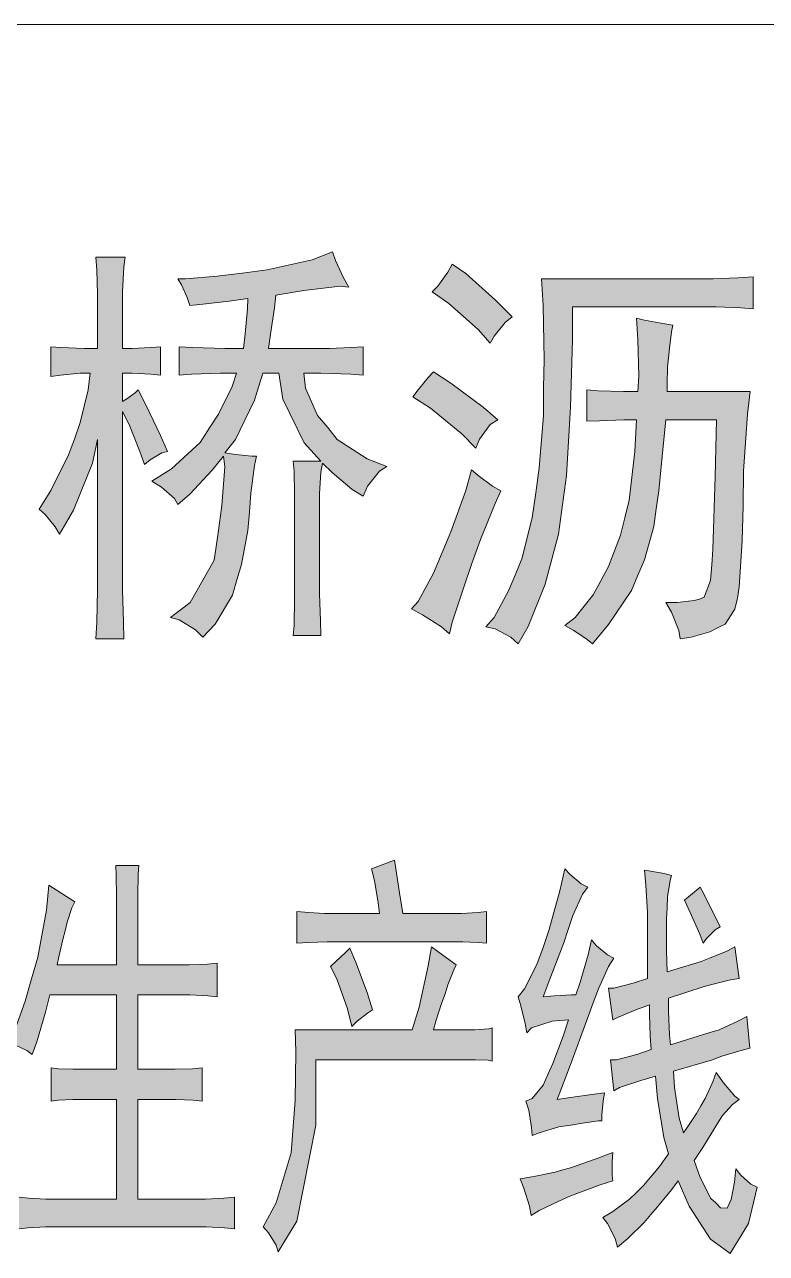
# Model space of a CAD drawing. Header units: millimetres. Extents: x 0 to 207, y 0 to 293.
# Drawn here: x 117.67 to 123.12, y 256.04 to 265.05 of the extents above; entities that cross this region are included whole.
import ezdxf

# ---------------------------------------------------------------- set-up
doc = ezdxf.new("R2010")
doc.units = ezdxf.units.MM

msp = doc.modelspace()

# ---------------------------------------------------------------- hatches: boundary and pattern name
h = msp.add_hatch(color=0)
h.dxf.hatch_style = 2
h.paths.add_polyline_path([(118.5545, 261.824611), (118.519222, 261.919861), (118.441611, 262.117417), (118.392222, 262.212667), (118.392222, 261.020278), (118.392222, 260.903861), (118.399278, 260.6675), (118.402806, 260.544028), (118.198194, 260.544028), (118.20525, 260.6675), (118.208778, 260.903861), (118.208778, 261.020278), (118.208778, 262.008056), (118.1735, 261.835194), (118.032389, 261.489472), (117.930083, 261.313083), (117.898333, 261.366), (117.82425, 261.457722), (117.781917, 261.496528), (117.866583, 261.634111), (117.997111, 261.895167), (118.039444, 262.011583), (118.081778, 262.131528), (118.14175, 262.371417), (118.155861, 262.494889), (118.081778, 262.494889), (117.937139, 262.480778), (117.866583, 262.470194), (117.866583, 262.688917), (117.940667, 262.681861), (118.113528, 262.674806), (118.208778, 262.674806), (118.208778, 262.981722), (118.208778, 263.073444), (118.20525, 263.253361), (118.198194, 263.345083), (118.413389, 263.345083), (118.402806, 263.274528), (118.392222, 263.091083), (118.392222, 262.981722), (118.392222, 262.674806), (118.462778, 262.674806), (118.600361, 262.681861), (118.670917, 262.688917), (118.670917, 262.480778), (118.600361, 262.487833), (118.462778, 262.494889), (118.392222, 262.494889), (118.392222, 262.28675), (118.431028, 262.311444), (118.487472, 262.353778), (118.508639, 262.371417), (118.565083, 262.262056), (118.670917, 262.036278), (118.723833, 261.919861), (118.6815, 261.909278), (118.596833, 261.859889)])
h = msp.add_hatch(color=0)
h.dxf.hatch_style = 2
h.paths.add_polyline_path([(120.053806, 263.126361), (119.990306, 263.133417), (119.722194, 263.101667), (119.517583, 263.066389), (119.507, 262.974667), (119.478778, 262.780639), (119.464667, 262.674806), (119.849194, 262.674806), (119.912694, 262.674806), (120.067917, 262.681861), (120.159639, 262.688917), (120.159639, 262.480778), (120.067917, 262.487833), (119.849194, 262.494889), (119.722194, 262.494889), (119.736306, 262.385528), (119.8245, 262.184444), (119.898583, 262.09625), (119.969139, 262.008056), (120.187861, 261.866944), (120.3325, 261.8105), (120.279583, 261.775222), (120.191389, 261.665861), (120.159639, 261.591778), (120.0785, 261.641167), (119.930333, 261.764639), (119.859778, 261.835194), (119.849194, 261.768167), (119.838611, 261.609417), (119.838611, 261.521222), (119.838611, 260.960306), (119.838611, 260.875639), (119.845667, 260.678083), (119.849194, 260.568722), (119.644583, 260.568722), (119.651639, 260.642806), (119.655167, 260.836833), (119.655167, 260.960306), (119.655167, 261.521222), (119.655167, 261.609417), (119.651639, 261.775222), (119.644583, 261.849306), (119.849194, 261.849306), (119.725722, 261.983361), (119.5705, 262.304389), (119.53875, 262.494889), (119.422333, 262.494889), (119.362361, 262.297333), (119.22125, 262.008056), (119.143639, 261.909278), (119.22125, 261.898694), (119.341194, 261.884583), (119.376472, 261.884583), (119.362361, 261.817556), (119.334139, 261.612944), (119.323556, 261.475361), (119.312972, 261.341306), (119.267111, 261.090833), (119.231833, 260.977944), (119.200083, 260.865056), (119.073083, 260.653389), (118.981361, 260.558139), (118.928444, 260.611056), (118.8085, 260.685139), (118.745, 260.702778), (118.889639, 260.812139), (119.066028, 261.122583), (119.09425, 261.323667), (119.122472, 261.52475), (119.143639, 261.806972), (119.133056, 261.884583), (119.051917, 261.782278), (118.886111, 261.605889), (118.797917, 261.531806), (118.773222, 261.574139), (118.677972, 261.658806), (118.607417, 261.701139), (118.752056, 261.792861), (118.963722, 261.986889), (119.03075, 262.092722), (119.097778, 262.195028), (119.196556, 262.396111), (119.228306, 262.494889), (119.111889, 262.494889), (118.900222, 262.487833), (118.8085, 262.480778), (118.8085, 262.688917), (118.907278, 262.681861), (119.143639, 262.674806), (119.281222, 262.674806), (119.291806, 262.784167), (119.309444, 262.967611), (119.312972, 263.041694), (119.175389, 263.024056), (118.960194, 262.999361), (118.886111, 262.992306), (118.868472, 263.04875), (118.826139, 263.144), (118.797917, 263.186333), (118.854361, 263.186333), (119.087194, 263.2075), (119.270639, 263.228667), (119.454083, 263.253361), (119.785694, 263.327444), (119.933861, 263.383889), (119.955028, 263.320389), (120.015, 263.193389)])
h = msp.add_hatch(color=0)
h.dxf.hatch_style = 2
h.paths.add_polyline_path([(120.812278, 263.295694), (120.911056, 263.225139), (121.129778, 263.031111), (121.25325, 262.907639), (121.200333, 262.865306), (121.119194, 262.766528), (121.090972, 262.713611), (121.002778, 262.815917), (120.787583, 263.006417), (120.664111, 263.091083), (120.706444, 263.133417), (120.780528, 263.235722)])
h = msp.add_hatch(color=0)
h.dxf.hatch_style = 2
h.paths.add_polyline_path([(121.295583, 260.50875), (121.242667, 260.558139), (121.12625, 260.618111), (121.059222, 260.632222), (121.119194, 260.702778), (121.225028, 260.896806), (121.274417, 261.013222), (121.323806, 261.133167), (121.397889, 261.433028), (121.426111, 261.616472), (121.450806, 261.799917), (121.482556, 262.184444), (121.482556, 262.389056), (121.486083, 262.593667), (121.479028, 262.992306), (121.468444, 263.186333), (122.657306, 263.186333), (122.727861, 263.186333), (122.907778, 263.193389), (123.020667, 263.200444), (123.020667, 262.967611), (122.928944, 262.974667), (122.749028, 262.981722), (122.657306, 262.981722), (121.694222, 262.981722), (121.694222, 262.738306), (121.680111, 262.244417), (121.666, 261.993944), (121.651889, 261.743472), (121.591917, 261.313083), (121.542528, 261.129639), (121.493139, 260.946194), (121.369667, 260.63575)])
h = msp.add_hatch(color=0)
h.dxf.hatch_style = 2
h.paths.add_polyline_path([(122.484444, 260.544028), (122.473861, 260.607528), (122.420944, 260.741583), (122.378611, 260.812139), (122.463278, 260.812139), (122.58675, 260.82625), (122.625556, 260.836833), (122.660833, 260.850944), (122.706694, 260.974417), (122.717278, 261.087306), (122.724333, 261.200194), (122.741972, 261.732889), (122.752556, 262.152694), (122.378611, 262.152694), (122.360972, 261.958667), (122.329222, 261.630583), (122.308056, 261.500056), (122.290417, 261.369528), (122.223389, 261.126111), (122.174, 261.013222), (122.128139, 260.900333), (121.958806, 260.649861), (121.842389, 260.50875), (121.803583, 260.5405), (121.704806, 260.607528), (121.637778, 260.642806), (121.715389, 260.702778), (121.845917, 260.868583), (121.902361, 260.970889), (121.958806, 261.076722), (122.047, 261.306028), (122.07875, 261.433028), (122.1105, 261.563556), (122.152833, 261.919861), (122.163417, 262.152694), (122.071694, 262.152694), (121.891778, 262.145639), (121.800056, 262.142111), (121.800056, 262.371417), (121.881194, 262.364361), (122.068167, 262.360833), (122.174, 262.360833), (122.181056, 262.473722), (122.174, 262.741833), (122.163417, 262.897056), (122.223389, 262.882944), (122.357444, 262.85825), (122.431528, 262.847667), (122.420944, 262.798278), (122.406833, 262.678333), (122.399778, 262.607778), (122.392722, 262.54075), (122.389194, 262.41375), (122.389194, 262.360833), (122.9995, 262.360833), (122.978333, 262.195028), (122.950111, 261.775222), (122.946583, 261.521222), (122.939528, 261.263694), (122.918361, 260.925028), (122.90425, 260.843889), (122.886611, 260.76275), (122.816056, 260.653389), (122.759611, 260.625167), (122.703167, 260.596944), (122.565583, 260.558139)])
h = msp.add_hatch(color=0)
h.dxf.hatch_style = 2
h.paths.add_polyline_path([(120.674694, 262.505472), (120.801694, 262.420806), (121.038056, 262.244417), (121.147417, 262.152694), (121.090972, 262.117417), (121.013361, 262.011583), (120.985139, 261.944556), (120.882833, 262.050389), (120.653528, 262.237361), (120.523, 262.322028), (120.561806, 262.371417), (120.635889, 262.463139)])
h = msp.add_hatch(color=0)
h.dxf.hatch_style = 2
h.paths.add_polyline_path([(121.168583, 261.630583), (121.12625, 261.538861), (121.020417, 261.274278), (120.956917, 261.097889), (120.896944, 260.925028), (120.812278, 260.6675), (120.791111, 260.582833), (120.734667, 260.632222), (120.593556, 260.720417), (120.512417, 260.766278), (120.561806, 260.819194), (120.674694, 261.027333), (120.738194, 261.179028), (120.801694, 261.330722), (120.911056, 261.634111), (120.953389, 261.785806), (121.002778, 261.743472), (121.108611, 261.665861)])
h = msp.add_hatch(color=0)
h.dxf.hatch_style = 2
h.paths.add_polyline_path([(118.042972, 258.614333), (118.021806, 258.572), (117.986528, 258.466167), (117.972417, 258.402667), (117.954778, 258.339167), (117.926556, 258.212167), (117.912444, 258.152194), (118.349889, 258.152194), (118.349889, 258.579056), (118.349889, 258.656667), (118.346361, 258.808361), (118.342833, 258.882444), (118.512167, 258.882444), (118.508639, 258.815417), (118.505111, 258.663722), (118.505111, 258.579056), (118.505111, 258.152194), (118.826139, 258.152194), (118.882583, 258.152194), (119.016639, 258.15925), (119.087194, 258.166306), (119.087194, 257.919361), (119.020167, 257.926417), (118.886111, 257.933472), (118.826139, 257.933472), (118.505111, 257.933472), (118.505111, 257.386667), (118.730889, 257.386667), (118.780278, 257.386667), (118.907278, 257.390194), (118.977833, 257.39725), (118.977833, 257.153833), (118.910806, 257.160889), (118.783806, 257.164417), (118.730889, 257.164417), (118.505111, 257.164417), (118.505111, 256.434167), (118.942556, 256.434167), (119.002528, 256.434167), (119.136583, 256.441222), (119.214194, 256.448278), (119.214194, 256.215444), (119.140111, 256.2225), (119.006056, 256.229556), (118.942556, 256.229556), (117.891278, 256.229556), (117.827778, 256.229556), (117.700778, 256.2225), (117.63375, 256.215444), (117.63375, 256.448278), (117.704306, 256.441222), (117.831306, 256.434167), (117.891278, 256.434167), (118.349889, 256.434167), (118.349889, 257.164417), (118.081778, 257.164417), (118.028861, 257.164417), (117.923028, 257.160889), (117.870111, 257.153833), (117.870111, 257.39725), (117.923028, 257.390194), (118.028861, 257.386667), (118.081778, 257.386667), (118.349889, 257.386667), (118.349889, 257.933472), (117.859528, 257.933472), (117.827778, 257.806472), (117.764278, 257.58775), (117.729, 257.496028), (117.690194, 257.52425), (117.602, 257.566583), (117.552611, 257.580694), (117.594944, 257.654778), (117.679611, 257.887611), (117.725472, 258.049889), (117.771333, 258.208639), (117.834833, 258.554361), (117.852472, 258.737806)])
h = msp.add_hatch(color=0)
h.dxf.hatch_style = 2
h.paths.add_polyline_path([(120.388944, 258.92125), (120.396, 258.875389), (120.424222, 258.681361), (120.448917, 258.529667), (120.812278, 258.529667), (120.879306, 258.529667), (121.002778, 258.536722), (121.06275, 258.543778), (121.06275, 258.310944), (121.002778, 258.318), (120.889889, 258.321528), (120.833444, 258.321528), (119.9515, 258.321528), (119.895056, 258.321528), (119.757472, 258.318), (119.672806, 258.310944), (119.672806, 258.543778), (119.761, 258.536722), (119.873889, 258.529667), (119.898583, 258.529667), (120.279583, 258.529667), (120.269, 258.607278), (120.240778, 258.773083), (120.219611, 258.85775), (120.265472, 258.875389), (120.350139, 258.907139)])
h = msp.add_hatch(color=0)
h.dxf.hatch_style = 2
h.paths.add_polyline_path([(121.807111, 258.723694), (121.768306, 258.670778), (121.69775, 258.515556), (121.662472, 258.41325), (121.630722, 258.314472), (121.535472, 258.067528), (121.479028, 257.919361), (121.563694, 257.926417), (121.687167, 257.933472), (121.718917, 257.933472), (121.750667, 258.025194), (121.810639, 258.226278), (121.835333, 258.335639), (121.870611, 258.293306), (121.95175, 258.226278), (121.997611, 258.201583), (121.958806, 258.141611), (121.884722, 257.975806), (121.845917, 257.8735), (121.807111, 257.767667), (121.676583, 257.414889), (121.581333, 257.164417), (121.680111, 257.178528), (121.852972, 257.203222), (121.930583, 257.213806), (121.92, 257.153833), (121.909417, 257.051528), (121.909417, 257.009194), (121.884722, 257.009194), (121.768306, 256.991556), (121.683639, 256.977444), (121.595444, 256.963333), (121.450806, 256.921), (121.397889, 256.899833), (121.394361, 256.959806), (121.373194, 257.086806), (121.352028, 257.153833), (121.397889, 257.171472), (121.479028, 257.27025), (121.514306, 257.347861), (121.549583, 257.429), (121.627194, 257.630083), (121.666, 257.750028), (121.546056, 257.739444), (121.394361, 257.690056), (121.359083, 257.654778), (121.3485, 257.721806), (121.31675, 257.852333), (121.295583, 257.919361), (121.341444, 257.975806), (121.433167, 258.155722), (121.479028, 258.279194), (121.521361, 258.406194), (121.6025, 258.695472), (121.637778, 258.85775), (121.676583, 258.815417), (121.757722, 258.748389)])
h = msp.add_hatch(color=0)
h.dxf.hatch_style = 2
h.paths.add_polyline_path([(122.244556, 258.445), (122.244556, 258.536722), (122.233972, 258.737806), (122.223389, 258.847167), (122.26925, 258.840111), (122.368028, 258.822472), (122.420944, 258.808361), (122.410361, 258.773083), (122.392722, 258.653139), (122.389194, 258.572), (122.385667, 258.490861), (122.385667, 258.2545), (122.389194, 258.102806), (122.639667, 258.176889), (122.699639, 258.201583), (122.826639, 258.2545), (122.886611, 258.28625), (122.918361, 258.053417), (122.854861, 258.042833), (122.727861, 258.011083), (122.660833, 257.993444), (122.399778, 257.908778), (122.399778, 257.81), (122.406833, 257.640667), (122.413889, 257.566583), (122.696111, 257.654778), (122.770194, 257.675944), (122.907778, 257.739444), (122.974806, 257.774722), (122.995972, 257.541889), (122.932472, 257.52425), (122.791361, 257.481917), (122.720806, 257.457222), (122.435056, 257.372556), (122.442111, 257.252611), (122.477389, 257.026833), (122.509139, 256.921), (122.540889, 256.966861), (122.604389, 257.062111), (122.636139, 257.118556), (122.667889, 257.171472), (122.724333, 257.294944), (122.749028, 257.361972), (122.801944, 257.287889), (122.886611, 257.189111), (122.918361, 257.164417), (122.868972, 257.129139), (122.794889, 257.048), (122.766667, 257.002139), (122.738444, 256.956278), (122.65025, 256.811639), (122.58675, 256.716389), (122.632611, 256.592917), (122.710222, 256.437694), (122.7455, 256.405944), (122.780778, 256.370667), (122.830167, 256.367139), (122.844278, 256.398889), (122.858389, 256.430639), (122.883083, 256.557639), (122.893667, 256.656417), (122.928944, 256.610556), (123.003028, 256.543528), (123.048889, 256.522361), (122.985389, 256.25425), (122.851333, 256.035528), (122.77725, 256.088444), (122.706694, 256.141361), (122.551472, 256.38125), (122.470333, 256.568222), (122.420944, 256.501194), (122.318639, 256.377722), (122.26925, 256.321278), (122.219861, 256.261306), (122.099917, 256.144889), (122.025833, 256.081389), (122.008194, 256.144889), (121.95175, 256.25425), (121.916472, 256.300111), (121.990556, 256.342444), (122.114028, 256.434167), (122.163417, 256.483556), (122.216333, 256.532944), (122.33275, 256.674056), (122.399778, 256.765778), (122.3645, 256.885722), (122.318639, 257.171472), (122.304528, 257.337278), (122.195167, 257.305528), (122.039944, 257.252611), (121.997611, 257.227917), (121.972917, 257.457222), (122.018778, 257.457222), (122.166944, 257.496028), (122.272778, 257.531306), (122.265722, 257.630083), (122.258667, 257.792361), (122.258667, 257.859389), (122.159889, 257.824111), (122.025833, 257.767667), (121.990556, 257.750028), (121.958806, 257.982861), (121.997611, 257.982861), (122.138722, 258.018139), (122.244556, 258.053417)])
h = msp.add_hatch(color=0)
h.dxf.hatch_style = 2
h.paths.add_polyline_path([(122.653778, 258.310944), (122.629083, 258.377972), (122.558528, 258.536722), (122.516194, 258.628444), (122.632611, 258.723694), (122.646722, 258.695472), (122.720806, 258.547306), (122.77725, 258.430889), (122.741972, 258.409722), (122.678472, 258.346222)])
h = msp.add_hatch(color=0)
h.dxf.hatch_style = 2
h.paths.add_polyline_path([(120.8405, 258.152194), (120.822861, 258.116917), (120.780528, 258.007556), (120.759361, 257.940528), (120.734667, 257.869972), (120.692333, 257.739444), (120.674694, 257.675944), (120.900472, 257.675944), (120.978083, 257.675944), (121.080389, 257.683), (121.105083, 257.690056), (121.105083, 257.446639), (121.076861, 257.453694), (120.981611, 257.457222), (120.914583, 257.457222), (119.810389, 257.457222), (119.810389, 256.977444), (119.672806, 256.271889), (119.535222, 256.046111), (119.521111, 256.0955), (119.464667, 256.187222), (119.425861, 256.229556), (119.521111, 256.405944), (119.630472, 256.772833), (119.644583, 256.966861), (119.658694, 257.157361), (119.66575, 257.513667), (119.658694, 257.675944), (120.519472, 257.675944), (120.568861, 257.84175), (120.635889, 258.145139), (120.660583, 258.28625), (120.706444, 258.250972), (120.798167, 258.183944)])
h = msp.add_hatch(color=0)
h.dxf.hatch_style = 2
h.paths.add_polyline_path([(120.060861, 258.275667), (120.103194, 258.176889), (120.187861, 257.951111), (120.226667, 257.824111), (120.191389, 257.799417), (120.113778, 257.739444), (120.074972, 257.700639), (120.043222, 257.831167), (119.965611, 258.049889), (119.91975, 258.141611), (119.958556, 258.176889), (120.029111, 258.243917)])
h = msp.add_hatch(color=0)
h.dxf.hatch_style = 2
h.paths.add_polyline_path([(121.990556, 256.776361), (121.987028, 256.709333), (121.987028, 256.607028), (121.990556, 256.568222), (121.898833, 256.54), (121.733028, 256.4765), (121.658944, 256.448278), (121.588389, 256.416528), (121.450806, 256.3495), (121.390833, 256.314222), (121.38025, 256.38125), (121.337917, 256.515306), (121.309694, 256.582333), (121.412, 256.599972), (121.567222, 256.631722), (121.623667, 256.649361), (121.680111, 256.663472), (121.860028, 256.726972)])

# ---------------------------------------------------------------- linework, layer by layer
at = {"color": 0, "lineweight": 0}
for points in [[(77.840417, 265.052528), (201.9935, 265.052528)], [(117.594944, 257.654778), (117.679611, 257.887611), (117.725472, 258.049889), (117.771333, 258.208639), (117.834833, 258.554361), (117.852472, 258.737806), (118.042972, 258.614333), (118.021806, 258.572), (117.986528, 258.466167), (117.972417, 258.402667), (117.954778, 258.339167), (117.926556, 258.212167), (117.912444, 258.152194), (118.349889, 258.152194), (118.349889, 258.579056), (118.349889, 258.656667), (118.346361, 258.808361), (118.342833, 258.882444), (118.512167, 258.882444), (118.508639, 258.815417), (118.505111, 258.663722), (118.505111, 258.579056), (118.505111, 258.152194), (118.826139, 258.152194), (118.882583, 258.152194), (119.016639, 258.15925), (119.087194, 258.166306), (119.087194, 257.919361), (119.020167, 257.926417), (118.886111, 257.933472), (118.826139, 257.933472), (118.505111, 257.933472), (118.505111, 257.386667), (118.730889, 257.386667), (118.780278, 257.386667), (118.907278, 257.390194), (118.977833, 257.39725), (118.977833, 257.153833), (118.910806, 257.160889), (118.783806, 257.164417), (118.730889, 257.164417), (118.505111, 257.164417), (118.505111, 256.434167), (118.942556, 256.434167), (119.002528, 256.434167), (119.136583, 256.441222), (119.214194, 256.448278), (119.214194, 256.215444), (119.140111, 256.2225), (119.006056, 256.229556), (118.942556, 256.229556), (117.891278, 256.229556), (117.827778, 256.229556), (117.700778, 256.2225), (117.63375, 256.215444)], [(117.63375, 256.448278), (117.704306, 256.441222), (117.831306, 256.434167), (117.891278, 256.434167), (118.349889, 256.434167), (118.349889, 257.164417), (118.081778, 257.164417), (118.028861, 257.164417), (117.923028, 257.160889), (117.870111, 257.153833), (117.870111, 257.39725), (117.923028, 257.390194), (118.028861, 257.386667), (118.081778, 257.386667), (118.349889, 257.386667), (118.349889, 257.933472), (117.859528, 257.933472), (117.827778, 257.806472), (117.764278, 257.58775), (117.729, 257.496028), (117.690194, 257.52425), (117.602, 257.566583)]]:
    msp.add_lwpolyline(points, dxfattribs=at)
for points in [[(118.5545, 261.824611), (118.519222, 261.919861), (118.441611, 262.117417), (118.392222, 262.212667), (118.392222, 261.020278), (118.392222, 260.903861), (118.399278, 260.6675), (118.402806, 260.544028), (118.198194, 260.544028), (118.20525, 260.6675), (118.208778, 260.903861), (118.208778, 261.020278), (118.208778, 262.008056), (118.1735, 261.835194), (118.032389, 261.489472), (117.930083, 261.313083), (117.898333, 261.366), (117.82425, 261.457722), (117.781917, 261.496528), (117.866583, 261.634111), (117.997111, 261.895167), (118.039444, 262.011583), (118.081778, 262.131528), (118.14175, 262.371417), (118.155861, 262.494889), (118.081778, 262.494889), (117.937139, 262.480778), (117.866583, 262.470194), (117.866583, 262.688917), (117.940667, 262.681861), (118.113528, 262.674806), (118.208778, 262.674806), (118.208778, 262.981722), (118.208778, 263.073444), (118.20525, 263.253361), (118.198194, 263.345083), (118.413389, 263.345083), (118.402806, 263.274528), (118.392222, 263.091083), (118.392222, 262.981722), (118.392222, 262.674806), (118.462778, 262.674806), (118.600361, 262.681861), (118.670917, 262.688917), (118.670917, 262.480778), (118.600361, 262.487833), (118.462778, 262.494889), (118.392222, 262.494889), (118.392222, 262.28675), (118.431028, 262.311444), (118.487472, 262.353778), (118.508639, 262.371417), (118.565083, 262.262056), (118.670917, 262.036278), (118.723833, 261.919861), (118.6815, 261.909278), (118.596833, 261.859889)], [(120.053806, 263.126361), (119.990306, 263.133417), (119.722194, 263.101667), (119.517583, 263.066389), (119.507, 262.974667), (119.478778, 262.780639), (119.464667, 262.674806), (119.849194, 262.674806), (119.912694, 262.674806), (120.067917, 262.681861), (120.159639, 262.688917), (120.159639, 262.480778), (120.067917, 262.487833), (119.849194, 262.494889), (119.722194, 262.494889), (119.736306, 262.385528), (119.8245, 262.184444), (119.898583, 262.09625), (119.969139, 262.008056), (120.187861, 261.866944), (120.3325, 261.8105), (120.279583, 261.775222), (120.191389, 261.665861), (120.159639, 261.591778), (120.0785, 261.641167), (119.930333, 261.764639), (119.859778, 261.835194), (119.849194, 261.768167), (119.838611, 261.609417), (119.838611, 261.521222), (119.838611, 260.960306), (119.838611, 260.875639), (119.845667, 260.678083), (119.849194, 260.568722), (119.644583, 260.568722), (119.651639, 260.642806), (119.655167, 260.836833), (119.655167, 260.960306), (119.655167, 261.521222), (119.655167, 261.609417), (119.651639, 261.775222), (119.644583, 261.849306), (119.849194, 261.849306), (119.725722, 261.983361), (119.5705, 262.304389), (119.53875, 262.494889), (119.422333, 262.494889), (119.362361, 262.297333), (119.22125, 262.008056), (119.143639, 261.909278), (119.22125, 261.898694), (119.341194, 261.884583), (119.376472, 261.884583), (119.362361, 261.817556), (119.334139, 261.612944), (119.323556, 261.475361), (119.312972, 261.341306), (119.267111, 261.090833), (119.231833, 260.977944), (119.200083, 260.865056), (119.073083, 260.653389), (118.981361, 260.558139), (118.928444, 260.611056), (118.8085, 260.685139), (118.745, 260.702778), (118.889639, 260.812139), (119.066028, 261.122583), (119.09425, 261.323667), (119.122472, 261.52475), (119.143639, 261.806972), (119.133056, 261.884583), (119.051917, 261.782278), (118.886111, 261.605889), (118.797917, 261.531806), (118.773222, 261.574139), (118.677972, 261.658806), (118.607417, 261.701139), (118.752056, 261.792861), (118.963722, 261.986889), (119.03075, 262.092722), (119.097778, 262.195028), (119.196556, 262.396111), (119.228306, 262.494889), (119.111889, 262.494889), (118.900222, 262.487833), (118.8085, 262.480778), (118.8085, 262.688917), (118.907278, 262.681861), (119.143639, 262.674806), (119.281222, 262.674806), (119.291806, 262.784167), (119.309444, 262.967611), (119.312972, 263.041694), (119.175389, 263.024056), (118.960194, 262.999361), (118.886111, 262.992306), (118.868472, 263.04875), (118.826139, 263.144), (118.797917, 263.186333), (118.854361, 263.186333), (119.087194, 263.2075), (119.270639, 263.228667), (119.454083, 263.253361), (119.785694, 263.327444), (119.933861, 263.383889), (119.955028, 263.320389), (120.015, 263.193389)], [(120.812278, 263.295694), (120.911056, 263.225139), (121.129778, 263.031111), (121.25325, 262.907639), (121.200333, 262.865306), (121.119194, 262.766528), (121.090972, 262.713611), (121.002778, 262.815917), (120.787583, 263.006417), (120.664111, 263.091083), (120.706444, 263.133417), (120.780528, 263.235722)], [(121.295583, 260.50875), (121.242667, 260.558139), (121.12625, 260.618111), (121.059222, 260.632222), (121.119194, 260.702778), (121.225028, 260.896806), (121.274417, 261.013222), (121.323806, 261.133167), (121.397889, 261.433028), (121.426111, 261.616472), (121.450806, 261.799917), (121.482556, 262.184444), (121.482556, 262.389056), (121.486083, 262.593667), (121.479028, 262.992306), (121.468444, 263.186333), (122.657306, 263.186333), (122.727861, 263.186333), (122.907778, 263.193389), (123.020667, 263.200444), (123.020667, 262.967611), (122.928944, 262.974667), (122.749028, 262.981722), (122.657306, 262.981722), (121.694222, 262.981722), (121.694222, 262.738306), (121.680111, 262.244417), (121.666, 261.993944), (121.651889, 261.743472), (121.591917, 261.313083), (121.542528, 261.129639), (121.493139, 260.946194), (121.369667, 260.63575)], [(122.484444, 260.544028), (122.473861, 260.607528), (122.420944, 260.741583), (122.378611, 260.812139), (122.463278, 260.812139), (122.58675, 260.82625), (122.625556, 260.836833), (122.660833, 260.850944), (122.706694, 260.974417), (122.717278, 261.087306), (122.724333, 261.200194), (122.741972, 261.732889), (122.752556, 262.152694), (122.378611, 262.152694), (122.360972, 261.958667), (122.329222, 261.630583), (122.308056, 261.500056), (122.290417, 261.369528), (122.223389, 261.126111), (122.174, 261.013222), (122.128139, 260.900333), (121.958806, 260.649861), (121.842389, 260.50875), (121.803583, 260.5405), (121.704806, 260.607528), (121.637778, 260.642806), (121.715389, 260.702778), (121.845917, 260.868583), (121.902361, 260.970889), (121.958806, 261.076722), (122.047, 261.306028), (122.07875, 261.433028), (122.1105, 261.563556), (122.152833, 261.919861), (122.163417, 262.152694), (122.071694, 262.152694), (121.891778, 262.145639), (121.800056, 262.142111), (121.800056, 262.371417), (121.881194, 262.364361), (122.068167, 262.360833), (122.174, 262.360833), (122.181056, 262.473722), (122.174, 262.741833), (122.163417, 262.897056), (122.223389, 262.882944), (122.357444, 262.85825), (122.431528, 262.847667), (122.420944, 262.798278), (122.406833, 262.678333), (122.399778, 262.607778), (122.392722, 262.54075), (122.389194, 262.41375), (122.389194, 262.360833), (122.9995, 262.360833), (122.978333, 262.195028), (122.950111, 261.775222), (122.946583, 261.521222), (122.939528, 261.263694), (122.918361, 260.925028), (122.90425, 260.843889), (122.886611, 260.76275), (122.816056, 260.653389), (122.759611, 260.625167), (122.703167, 260.596944), (122.565583, 260.558139)], [(120.674694, 262.505472), (120.801694, 262.420806), (121.038056, 262.244417), (121.147417, 262.152694), (121.090972, 262.117417), (121.013361, 262.011583), (120.985139, 261.944556), (120.882833, 262.050389), (120.653528, 262.237361), (120.523, 262.322028), (120.561806, 262.371417), (120.635889, 262.463139)], [(121.168583, 261.630583), (121.12625, 261.538861), (121.020417, 261.274278), (120.956917, 261.097889), (120.896944, 260.925028), (120.812278, 260.6675), (120.791111, 260.582833), (120.734667, 260.632222), (120.593556, 260.720417), (120.512417, 260.766278), (120.561806, 260.819194), (120.674694, 261.027333), (120.738194, 261.179028), (120.801694, 261.330722), (120.911056, 261.634111), (120.953389, 261.785806), (121.002778, 261.743472), (121.108611, 261.665861)], [(120.388944, 258.92125), (120.396, 258.875389), (120.424222, 258.681361), (120.448917, 258.529667), (120.812278, 258.529667), (120.879306, 258.529667), (121.002778, 258.536722), (121.06275, 258.543778), (121.06275, 258.310944), (121.002778, 258.318), (120.889889, 258.321528), (120.833444, 258.321528), (119.9515, 258.321528), (119.895056, 258.321528), (119.757472, 258.318), (119.672806, 258.310944), (119.672806, 258.543778), (119.761, 258.536722), (119.873889, 258.529667), (119.898583, 258.529667), (120.279583, 258.529667), (120.269, 258.607278), (120.240778, 258.773083), (120.219611, 258.85775), (120.265472, 258.875389), (120.350139, 258.907139)], [(121.807111, 258.723694), (121.768306, 258.670778), (121.69775, 258.515556), (121.662472, 258.41325), (121.630722, 258.314472), (121.535472, 258.067528), (121.479028, 257.919361), (121.563694, 257.926417), (121.687167, 257.933472), (121.718917, 257.933472), (121.750667, 258.025194), (121.810639, 258.226278), (121.835333, 258.335639), (121.870611, 258.293306), (121.95175, 258.226278), (121.997611, 258.201583), (121.958806, 258.141611), (121.884722, 257.975806), (121.845917, 257.8735), (121.807111, 257.767667), (121.676583, 257.414889), (121.581333, 257.164417), (121.680111, 257.178528), (121.852972, 257.203222), (121.930583, 257.213806), (121.92, 257.153833), (121.909417, 257.051528), (121.909417, 257.009194), (121.884722, 257.009194), (121.768306, 256.991556), (121.683639, 256.977444), (121.595444, 256.963333), (121.450806, 256.921), (121.397889, 256.899833), (121.394361, 256.959806), (121.373194, 257.086806), (121.352028, 257.153833), (121.397889, 257.171472), (121.479028, 257.27025), (121.514306, 257.347861), (121.549583, 257.429), (121.627194, 257.630083), (121.666, 257.750028), (121.546056, 257.739444), (121.394361, 257.690056), (121.359083, 257.654778), (121.3485, 257.721806), (121.31675, 257.852333), (121.295583, 257.919361), (121.341444, 257.975806), (121.433167, 258.155722), (121.479028, 258.279194), (121.521361, 258.406194), (121.6025, 258.695472), (121.637778, 258.85775), (121.676583, 258.815417), (121.757722, 258.748389)], [(122.244556, 258.445), (122.244556, 258.536722), (122.233972, 258.737806), (122.223389, 258.847167), (122.26925, 258.840111), (122.368028, 258.822472), (122.420944, 258.808361), (122.410361, 258.773083), (122.392722, 258.653139), (122.389194, 258.572), (122.385667, 258.490861), (122.385667, 258.2545), (122.389194, 258.102806), (122.639667, 258.176889), (122.699639, 258.201583), (122.826639, 258.2545), (122.886611, 258.28625), (122.918361, 258.053417), (122.854861, 258.042833), (122.727861, 258.011083), (122.660833, 257.993444), (122.399778, 257.908778), (122.399778, 257.81), (122.406833, 257.640667), (122.413889, 257.566583), (122.696111, 257.654778), (122.770194, 257.675944), (122.907778, 257.739444), (122.974806, 257.774722), (122.995972, 257.541889), (122.932472, 257.52425), (122.791361, 257.481917), (122.720806, 257.457222), (122.435056, 257.372556), (122.442111, 257.252611), (122.477389, 257.026833), (122.509139, 256.921), (122.540889, 256.966861), (122.604389, 257.062111), (122.636139, 257.118556), (122.667889, 257.171472), (122.724333, 257.294944), (122.749028, 257.361972), (122.801944, 257.287889), (122.886611, 257.189111), (122.918361, 257.164417), (122.868972, 257.129139), (122.794889, 257.048), (122.766667, 257.002139), (122.738444, 256.956278), (122.65025, 256.811639), (122.58675, 256.716389), (122.632611, 256.592917), (122.710222, 256.437694), (122.7455, 256.405944), (122.780778, 256.370667), (122.830167, 256.367139), (122.844278, 256.398889), (122.858389, 256.430639), (122.883083, 256.557639), (122.893667, 256.656417), (122.928944, 256.610556), (123.003028, 256.543528), (123.048889, 256.522361), (122.985389, 256.25425), (122.851333, 256.035528), (122.77725, 256.088444), (122.706694, 256.141361), (122.551472, 256.38125), (122.470333, 256.568222), (122.420944, 256.501194), (122.318639, 256.377722), (122.26925, 256.321278), (122.219861, 256.261306), (122.099917, 256.144889), (122.025833, 256.081389), (122.008194, 256.144889), (121.95175, 256.25425), (121.916472, 256.300111), (121.990556, 256.342444), (122.114028, 256.434167), (122.163417, 256.483556), (122.216333, 256.532944), (122.33275, 256.674056), (122.399778, 256.765778), (122.3645, 256.885722), (122.318639, 257.171472), (122.304528, 257.337278), (122.195167, 257.305528), (122.039944, 257.252611), (121.997611, 257.227917), (121.972917, 257.457222), (122.018778, 257.457222), (122.166944, 257.496028), (122.272778, 257.531306), (122.265722, 257.630083), (122.258667, 257.792361), (122.258667, 257.859389), (122.159889, 257.824111), (122.025833, 257.767667), (121.990556, 257.750028), (121.958806, 257.982861), (121.997611, 257.982861), (122.138722, 258.018139), (122.244556, 258.053417)], [(122.653778, 258.310944), (122.629083, 258.377972), (122.558528, 258.536722), (122.516194, 258.628444), (122.632611, 258.723694), (122.646722, 258.695472), (122.720806, 258.547306), (122.77725, 258.430889), (122.741972, 258.409722), (122.678472, 258.346222)], [(120.8405, 258.152194), (120.822861, 258.116917), (120.780528, 258.007556), (120.759361, 257.940528), (120.734667, 257.869972), (120.692333, 257.739444), (120.674694, 257.675944), (120.900472, 257.675944), (120.978083, 257.675944), (121.080389, 257.683), (121.105083, 257.690056), (121.105083, 257.446639), (121.076861, 257.453694), (120.981611, 257.457222), (120.914583, 257.457222), (119.810389, 257.457222), (119.810389, 256.977444), (119.672806, 256.271889), (119.535222, 256.046111), (119.521111, 256.0955), (119.464667, 256.187222), (119.425861, 256.229556), (119.521111, 256.405944), (119.630472, 256.772833), (119.644583, 256.966861), (119.658694, 257.157361), (119.66575, 257.513667), (119.658694, 257.675944), (120.519472, 257.675944), (120.568861, 257.84175), (120.635889, 258.145139), (120.660583, 258.28625), (120.706444, 258.250972), (120.798167, 258.183944)], [(120.060861, 258.275667), (120.103194, 258.176889), (120.187861, 257.951111), (120.226667, 257.824111), (120.191389, 257.799417), (120.113778, 257.739444), (120.074972, 257.700639), (120.043222, 257.831167), (119.965611, 258.049889), (119.91975, 258.141611), (119.958556, 258.176889), (120.029111, 258.243917)], [(121.990556, 256.776361), (121.987028, 256.709333), (121.987028, 256.607028), (121.990556, 256.568222), (121.898833, 256.54), (121.733028, 256.4765), (121.658944, 256.448278), (121.588389, 256.416528), (121.450806, 256.3495), (121.390833, 256.314222), (121.38025, 256.38125), (121.337917, 256.515306), (121.309694, 256.582333), (121.412, 256.599972), (121.567222, 256.631722), (121.623667, 256.649361), (121.680111, 256.663472), (121.860028, 256.726972)]]:
    msp.add_lwpolyline(points, close=True, dxfattribs=at)

doc.saveas('drawing.dxf')
